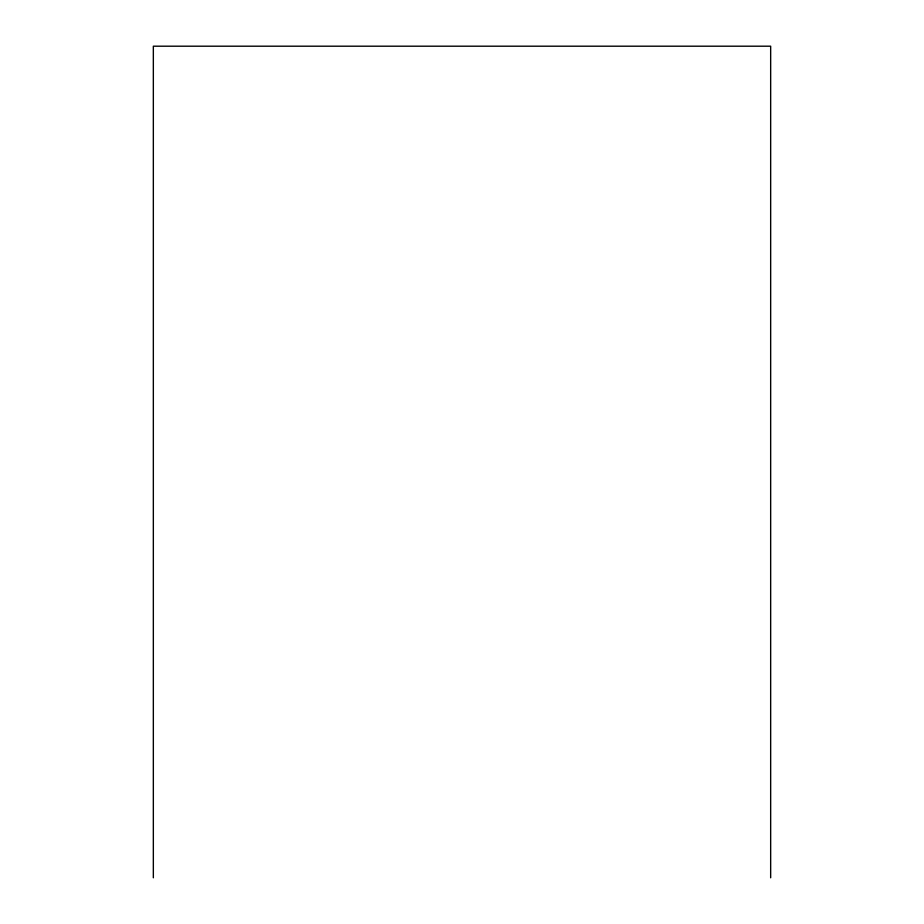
<?xml version="1.0" encoding="UTF-8"?>
<svg xmlns="http://www.w3.org/2000/svg" width="924" height="924" viewBox="0 0 924 924"><rect width="100%" height="100%" fill="white"/><g stroke="black" fill="none" stroke-linecap="round" stroke-linejoin="round"><path stroke-width="1.39" d="M770.662 877.8L770.662 46.2L153.338 46.2L153.338 877.8"/></g></svg>
